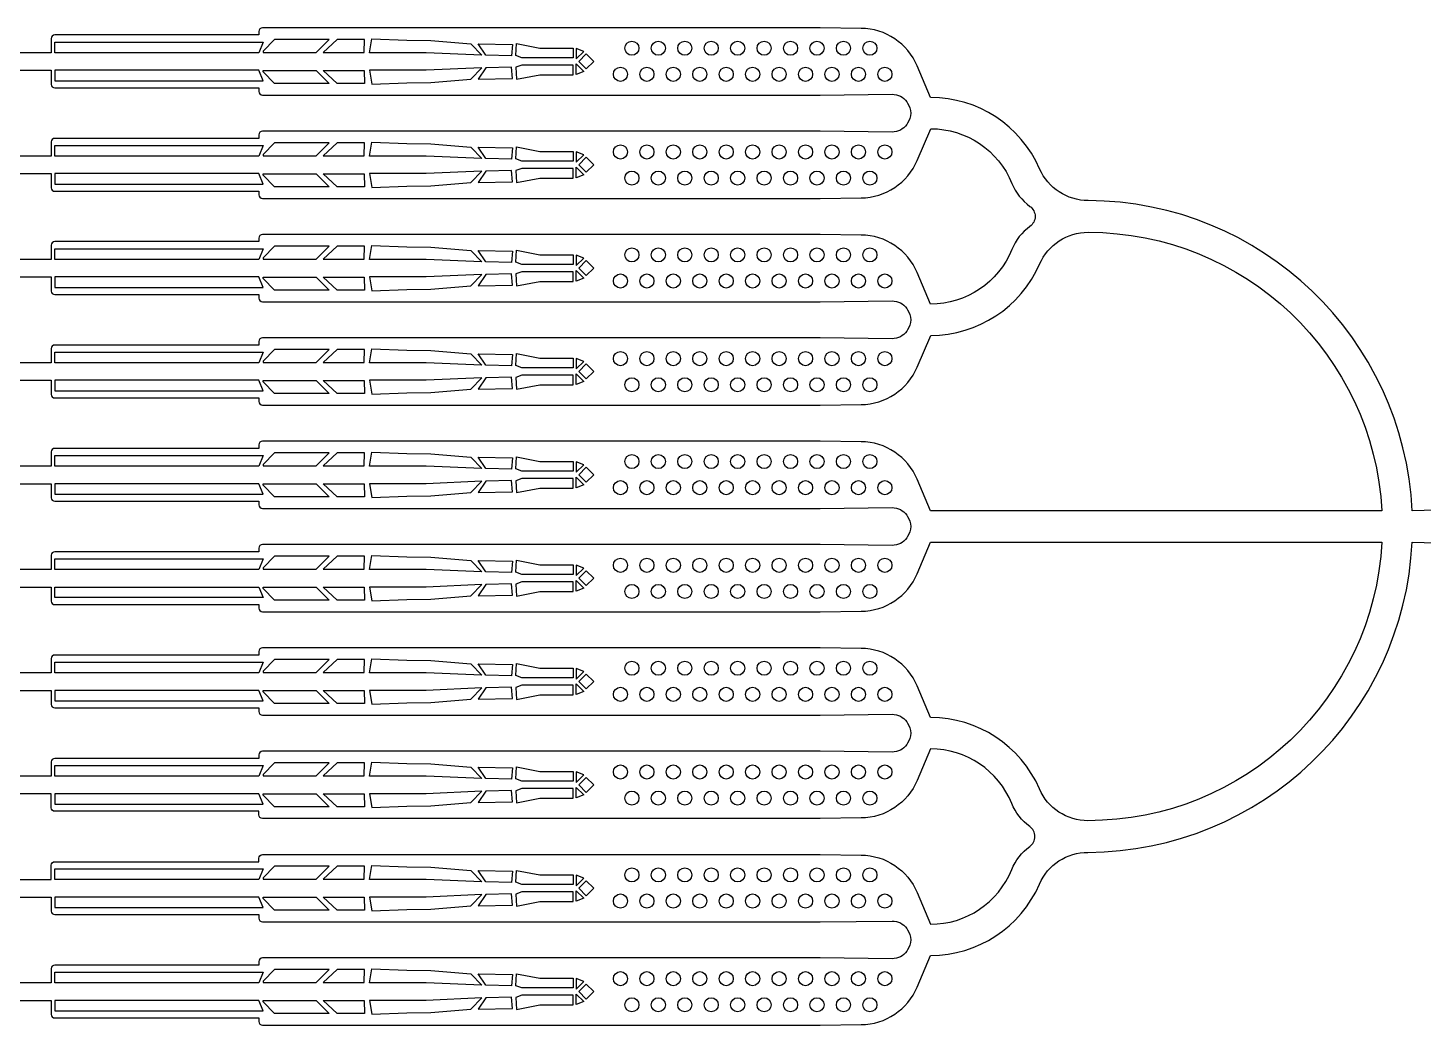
# Model space of a CAD drawing. Header units: millimetres. Extents: x 1762 to 23394, y 1311 to 16310.
# Drawn here: x 18370 to 20744, y 11848 to 13545 of the extents above; entities that cross this region are included whole.
import ezdxf

# ---------------------------------------------------------------- set-up
doc = ezdxf.new("R2010")
doc.units = ezdxf.units.MM
doc.layers.add('2-LIGHT', color=80, linetype='Continuous')
doc.layers.add('3-DARK', color=5, linetype='Continuous')

msp = doc.modelspace()

# ---------------------------------------------------------------- linework, layer by layer
at = {"layer": '2-LIGHT'}
for points in [[(21840, 12754.1), (20725.8, 12723.2, 0.399021), (20174.4, 13251.1, -0.298237), (20091.9, 13305.1), (20091.9, 13305.1, 0.298237), (19906.4, 13426.5), (19883.6, 13480.2), (19883.6, 13480.2, 0.297874), (19788, 13544.1), (19788, 13544.1), (19718.6, 13544.8), (18769.3, 13544.8, 0.414202), (18763.3, 13538.8), (18763.3, 13532.8), (18415.9, 13532.8, 0.414214), (18409.9, 13526.8), (18409.9, 13502.7), (17725, 13502.7), (16405.9, 13510.4), (11520.9, 12755.7, -0.038341)], [(16405.2, 11883.9), (17724.3, 11890.5), (18409.9, 11890.5), (18409.9, 11890.5), (18409.9, 11866.5, 0.414214), (18415.9, 11860.5), (18763.3, 11860.5), (18763.3, 11854.5, 0.414202), (18769.3, 11848.5), (19718.6, 11848.4), (19788, 11849.2), (19788, 11849.2, 0.297874), (19883.6, 11913.1), (19883.6, 11913.1), (19906.4, 11966.9, 0.297847), (20091.6, 12088.3), (20091.6, 12088.3, -0.298237), (20174.1, 12142.3, 0.399114), (20725.7, 12670.1), (21839.9, 12639.3)]]:
    msp.add_lwpolyline(points, format="xyb", dxfattribs=at)
at = {"layer": '3-DARK'}
for points in [[(18415.9, 13520.8), (18415.9, 13520.8), (18770.6, 13520.8), (18763.3, 13502.7), (18415.9, 13502.7)], [(18790.1, 13525.4), (18770.7, 13505.4), (18770.7, 13503.1), (18860.7, 13503.1), (18882.9, 13525.4)], [(18896.5, 13525.4), (18872.7, 13503.1), (18942.6, 13503.1), (18943.1, 13525.4)], [(19014.9, 13524.1), (19056, 13523.7), (19123.9, 13517.8), (19142.7, 13498.7), (19048.1, 13502.7), (18951.7, 13502.7), (18955.3, 13526.1)], [(19194.9, 13516.8), (19193, 13497.6), (19149.3, 13498.6), (19136.7, 13517.8)], [(19298.3, 13494.1), (19210.8, 13494.1), (19200.6, 13497.7), (19201.4, 13518.1), (19241.1, 13510.2), (19298.3, 13510.2)], [(19316.1, 13504.7), (19303.4, 13509.7), (19303.4, 13492)], [(19333.1, 13487.7), (19320.3, 13475), (19307.6, 13487.7), (19320.3, 13500.5)], [(18415.9, 13454.7), (18415.9, 13454.7), (18770.6, 13454.7), (18763.3, 13472.7), (18415.9, 13472.7)], [(18790.1, 13450.1), (18770.7, 13470), (18770.7, 13472.4), (18860.7, 13472.4), (18882.9, 13450.1)], [(18896.5, 13450.1), (18872.7, 13472.4), (18942.6, 13472.4), (18943.1, 13450.1)], [(19048.1, 13472.7), (18951.7, 13472.7), (18955.3, 13449.4), (19014.9, 13451.3), (19056, 13451.8), (19123.9, 13457.6), (19142.7, 13476.8)], [(19193, 13477.9), (19149.3, 13476.8), (19136.7, 13457.7), (19194.9, 13458.7)], [(19241.1, 13465.3), (19298.3, 13465.3), (19298.3, 13481.4), (19210.8, 13481.4), (19200.6, 13477.8), (19201.4, 13457.4)], [(19316.1, 13470.8), (19303.4, 13465.7), (19303.4, 13483.5)], [(18415.9, 13345), (18415.9, 13345), (18770.6, 13345), (18763.3, 13326.9), (18415.9, 13326.9)], [(18790.1, 13349.6), (18770.7, 13329.6), (18770.7, 13327.3), (18860.7, 13327.3), (18882.9, 13349.6)], [(18872.7, 13327.3), (18942.6, 13327.3), (18943.1, 13349.6), (18896.5, 13349.6)], [(18951.7, 13326.9), (18951.7, 13326.9), (18955.3, 13350.3), (19014.9, 13348.3), (19056, 13347.9), (19123.9, 13342), (19142.7, 13322.9), (19048.1, 13326.9)], [(19193, 13321.8), (19149.3, 13322.8), (19136.7, 13342), (19194.9, 13341)], [(19241.1, 13334.4), (19298.3, 13334.4), (19298.3, 13318.3), (19210.8, 13318.3), (19200.6, 13321.9), (19201.4, 13342.3)], [(19316.1, 13328.9), (19303.4, 13333.9), (19303.4, 13316.2)], [(19333.1, 13311.9), (19320.3, 13324.7), (19307.6, 13311.9), (19320.3, 13299.2)], [(18415.9, 13278.9), (18415.9, 13278.9), (18770.6, 13278.9), (18763.3, 13296.9), (18415.9, 13296.9)], [(18790.1, 13274.3), (18770.7, 13294.2), (18770.7, 13296.6), (18860.7, 13296.6), (18882.9, 13274.3)], [(18896.5, 13274.3), (18872.7, 13296.6), (18942.6, 13296.6), (18943.1, 13274.3)], [(18951.7, 13296.9), (18951.7, 13296.9), (18955.3, 13273.6), (19014.9, 13275.5), (19056, 13276), (19123.9, 13281.8), (19142.7, 13301), (19048.1, 13296.9)], [(19193, 13302.1), (19149.3, 13301), (19136.7, 13281.9), (19194.9, 13282.9)], [(19298.3, 13305.6), (19210.8, 13305.6), (19200.6, 13302), (19201.4, 13281.6), (19241.1, 13289.5), (19298.3, 13289.5)], [(19316.1, 13295), (19303.4, 13289.9), (19303.4, 13307.7)], [(18415.9, 13169.2), (18415.9, 13169.2), (18770.6, 13169.2), (18763.3, 13151.1), (18415.9, 13151.1)], [(18770.7, 13153.8), (18770.7, 13151.5), (18860.7, 13151.5), (18882.9, 13173.8), (18790.1, 13173.8)], [(18872.7, 13151.5), (18942.6, 13151.5), (18943.1, 13173.8), (18896.5, 13173.8)], [(19142.7, 13147.1), (19048.1, 13151.1), (18951.7, 13151.1), (18955.3, 13174.5), (19014.9, 13172.5), (19056, 13172.1), (19123.9, 13166.2)], [(19193, 13146), (19149.3, 13147), (19136.7, 13166.2), (19194.9, 13165.2)], [(19298.3, 13158.6), (19298.3, 13142.5), (19210.8, 13142.5), (19200.6, 13146.1), (19201.4, 13166.5), (19241.1, 13158.6)], [(19316.1, 13153.1), (19303.4, 13158.1), (19303.4, 13140.4)], [(19298.3, 13113.7), (19298.3, 13129.8), (19210.8, 13129.8), (19200.6, 13126.2), (19201.4, 13105.8), (19241.1, 13113.7)], [(19303.4, 13114.1), (19303.4, 13131.9), (19316.1, 13119.2)], [(19333.1, 13136.1), (19320.3, 13123.4), (19307.6, 13136.1), (19320.3, 13148.9)], [(18415.9, 13103.1), (18415.9, 13103.1), (18770.6, 13103.1), (18763.3, 13121.1), (18415.9, 13121.1)], [(18860.7, 13120.8), (18882.9, 13098.5), (18790.1, 13098.5), (18770.7, 13118.4), (18770.7, 13120.8)], [(18896.5, 13098.5), (18872.7, 13120.8), (18942.6, 13120.8), (18943.1, 13098.5)], [(19056, 13100.2), (19123.9, 13106), (19142.7, 13125.2), (19048.1, 13121.1), (18951.7, 13121.1), (18955.3, 13097.8), (19014.9, 13099.7)], [(19193, 13126.3), (19149.3, 13125.2), (19136.7, 13106.1), (19194.9, 13107.1)], [(18415.9, 12993.4), (18415.9, 12993.4), (18770.6, 12993.4), (18763.3, 12975.3), (18415.9, 12975.3)], [(18770.7, 12975.7), (18860.7, 12975.7), (18882.9, 12998), (18790.1, 12998), (18770.7, 12978)], [(18896.5, 12998), (18872.7, 12975.7), (18942.6, 12975.7), (18943.1, 12998)], [(18951.7, 12975.3), (18951.7, 12975.3), (18955.3, 12998.7), (19014.9, 12996.7), (19056, 12996.3), (19123.9, 12990.4), (19142.7, 12971.3), (19048.1, 12975.3)], [(19193, 12970.2), (19149.3, 12971.2), (19136.7, 12990.4), (19194.9, 12989.4)], [(19241.1, 12982.8), (19298.3, 12982.8), (19298.3, 12966.7), (19210.8, 12966.7), (19200.6, 12970.3), (19201.4, 12990.7)], [(19316.1, 12977.3), (19303.4, 12982.3), (19303.4, 12964.6)], [(19320.3, 12947.6), (19333.1, 12960.3), (19320.3, 12973.1), (19307.6, 12960.3)], [(18415.9, 12927.3), (18415.9, 12927.3), (18770.6, 12927.3), (18763.3, 12945.3), (18415.9, 12945.3)], [(18790.1, 12922.7), (18770.7, 12942.6), (18770.7, 12945), (18860.7, 12945), (18882.9, 12922.7)], [(18896.5, 12922.7), (18872.7, 12945), (18942.6, 12945), (18943.1, 12922.7)], [(19142.7, 12949.4), (19048.1, 12945.3), (18951.7, 12945.3), (18955.3, 12922), (19014.9, 12923.9), (19056, 12924.4), (19123.9, 12930.2)], [(19193, 12950.5), (19149.3, 12949.4), (19136.7, 12930.3), (19194.9, 12931.3)], [(19298.3, 12954), (19210.8, 12954), (19200.6, 12950.4), (19201.4, 12930), (19241.1, 12937.9), (19298.3, 12937.9)], [(19316.1, 12943.4), (19303.4, 12938.3), (19303.4, 12956.1)], [(18790.1, 12822.2), (18770.7, 12802.3), (18770.7, 12799.9), (18860.7, 12799.9), (18882.9, 12822.2)], [(18872.7, 12799.9), (18942.6, 12799.9), (18943.1, 12822.2), (18896.5, 12822.2)], [(19142.7, 12795.5), (19048.1, 12799.5), (18951.7, 12799.5), (18955.3, 12822.9), (19014.9, 12820.9), (19056, 12820.5), (19123.9, 12814.6)], [(18415.9, 12817.6), (18415.9, 12817.6), (18770.6, 12817.6), (18763.3, 12799.5), (18415.9, 12799.5)], [(19193, 12794.4), (19149.3, 12795.4), (19136.7, 12814.6), (19194.9, 12813.6)], [(19298.3, 12790.9), (19210.8, 12790.9), (19200.6, 12794.5), (19201.4, 12814.9), (19241.1, 12807), (19298.3, 12807)], [(19316.1, 12801.5), (19303.4, 12806.6), (19303.4, 12788.8)], [(19333.1, 12784.5), (19320.3, 12771.8), (19307.6, 12784.5), (19320.3, 12797.3)], [(18951.7, 12769.5), (18951.7, 12769.5), (18955.3, 12746.2), (19014.9, 12748.2), (19056, 12748.6), (19123.9, 12754.4), (19142.7, 12773.6), (19048.1, 12769.5)], [(19193, 12774.7), (19149.3, 12773.6), (19136.7, 12754.5), (19194.9, 12755.5)], [(19200.6, 12774.6), (19201.4, 12754.2), (19241.1, 12762.1), (19298.3, 12762.1), (19298.3, 12778.2), (19210.8, 12778.2)], [(19316.1, 12767.6), (19303.4, 12762.5), (19303.4, 12780.3)], [(18415.9, 12751.5), (18415.9, 12751.5), (18770.6, 12751.5), (18763.3, 12769.5), (18415.9, 12769.5)], [(18790.1, 12746.9), (18770.7, 12766.8), (18770.7, 12769.2), (18860.7, 12769.2), (18882.9, 12746.9)], [(18896.5, 12746.9), (18872.7, 12769.2), (18942.6, 12769.2), (18943.1, 12746.9)], [(18415.9, 12641.8), (18415.9, 12641.8), (18770.6, 12641.8), (18763.3, 12623.7), (18415.9, 12623.7)], [(18790.1, 12646.4), (18770.7, 12626.5), (18770.7, 12624.1), (18860.7, 12624.1), (18882.9, 12646.4)], [(18872.7, 12624.1), (18942.6, 12624.1), (18943.1, 12646.4), (18896.5, 12646.4)], [(19142.7, 12619.7), (19048.1, 12623.7), (18951.7, 12623.7), (18955.3, 12647.1), (19014.9, 12645.1), (19056, 12644.7), (19123.9, 12638.8)], [(19136.7, 12638.8), (19194.9, 12637.8), (19193, 12618.6), (19149.3, 12619.6)], [(19298.3, 12631.2), (19298.3, 12615.1), (19210.8, 12615.1), (19200.6, 12618.7), (19201.4, 12639.1), (19241.1, 12631.2)], [(19316.1, 12625.7), (19303.4, 12630.8), (19303.4, 12613)], [(19333.1, 12608.7), (19320.3, 12621.5), (19307.6, 12608.7), (19320.3, 12596)], [(18415.9, 12575.7), (18415.9, 12575.7), (18415.9, 12593.7), (18763.3, 12593.7), (18770.6, 12575.7)], [(18790.1, 12571.1), (18770.7, 12591), (18770.7, 12593.4), (18860.7, 12593.4), (18882.9, 12571.1)], [(18872.7, 12593.4), (18942.6, 12593.4), (18943.1, 12571.1), (18896.5, 12571.1)], [(19123.9, 12578.6), (19142.7, 12597.8), (19048.1, 12593.7), (18951.7, 12593.7), (18955.3, 12570.4), (19014.9, 12572.4), (19056, 12572.8)], [(19193, 12598.9), (19149.3, 12597.8), (19136.7, 12578.7), (19194.9, 12579.7)], [(19298.3, 12602.4), (19210.8, 12602.4), (19200.6, 12598.8), (19201.4, 12578.4), (19241.1, 12586.3), (19298.3, 12586.3)], [(19316.1, 12591.8), (19303.4, 12586.7), (19303.4, 12604.5)], [(18415.9, 12466), (18415.9, 12466), (18770.6, 12466), (18763.3, 12447.9), (18415.9, 12447.9)], [(18860.7, 12448.3), (18882.9, 12470.6), (18790.1, 12470.6), (18770.7, 12450.7), (18770.7, 12448.3)], [(18896.5, 12470.6), (18872.7, 12448.3), (18942.6, 12448.3), (18943.1, 12470.6)], [(19142.7, 12443.9), (19048.1, 12447.9), (18951.7, 12447.9), (18955.3, 12471.3), (19014.9, 12469.3), (19056, 12468.9), (19123.9, 12463)], [(19193, 12442.8), (19149.3, 12443.8), (19136.7, 12463), (19194.9, 12462)], [(19298.3, 12439.3), (19210.8, 12439.3), (19200.6, 12442.9), (19201.4, 12463.3), (19241.1, 12455.4), (19298.3, 12455.4)], [(19316.1, 12449.9), (19303.4, 12455), (19303.4, 12437.2)], [(19333.1, 12432.9), (19320.3, 12420.2), (19307.6, 12432.9), (19320.3, 12445.7)], [(18415.9, 12399.9), (18415.9, 12399.9), (18770.6, 12399.9), (18763.3, 12417.9), (18415.9, 12417.9)], [(18770.7, 12417.6), (18860.7, 12417.6), (18882.9, 12395.3), (18790.1, 12395.3), (18770.7, 12415.2)], [(18896.5, 12395.3), (18872.7, 12417.6), (18942.6, 12417.6), (18943.1, 12395.3)], [(19014.9, 12396.6), (19056, 12397), (19123.9, 12402.8), (19142.7, 12422), (19048.1, 12417.9), (18951.7, 12417.9), (18955.3, 12394.6)], [(19193, 12423.1), (19149.3, 12422), (19136.7, 12402.9), (19194.9, 12403.9)], [(19201.4, 12402.6), (19241.1, 12410.5), (19298.3, 12410.5), (19298.3, 12426.6), (19210.8, 12426.6), (19200.6, 12423)], [(19316.1, 12416), (19303.4, 12410.9), (19303.4, 12428.7)], [(18415.9, 12290.2), (18415.9, 12290.2), (18770.6, 12290.2), (18763.3, 12272.1), (18415.9, 12272.1)], [(18790.1, 12294.8), (18770.7, 12274.9), (18770.7, 12272.5), (18860.7, 12272.5), (18882.9, 12294.8)], [(18896.5, 12294.8), (18872.7, 12272.5), (18942.6, 12272.5), (18943.1, 12294.8)], [(19048.1, 12272.1), (18951.7, 12272.1), (18955.3, 12295.5), (19014.9, 12293.5), (19056, 12293.1), (19123.9, 12287.2), (19142.7, 12268.1)], [(19194.9, 12286.2), (19193, 12267), (19149.3, 12268), (19136.7, 12287.2)], [(19298.3, 12263.5), (19210.8, 12263.5), (19200.6, 12267.1), (19201.4, 12287.5), (19241.1, 12279.6), (19298.3, 12279.6)], [(19316.1, 12274.1), (19303.4, 12279.2), (19303.4, 12261.4)], [(19201.4, 12226.8), (19241.1, 12234.7), (19298.3, 12234.7), (19298.3, 12250.8), (19210.8, 12250.8), (19200.6, 12247.2)], [(19316.1, 12240.2), (19303.4, 12235.1), (19303.4, 12252.9)], [(19333.1, 12257.1), (19320.3, 12269.9), (19307.6, 12257.1), (19320.3, 12244.4)], [(18415.9, 12224.1), (18415.9, 12224.1), (18770.6, 12224.1), (18763.3, 12242.1), (18415.9, 12242.1)], [(18790.1, 12219.5), (18770.7, 12239.4), (18770.7, 12241.8), (18860.7, 12241.8), (18882.9, 12219.5)], [(18896.5, 12219.5), (18872.7, 12241.8), (18942.6, 12241.8), (18943.1, 12219.5)], [(19048.1, 12242.1), (18951.7, 12242.1), (18955.3, 12218.8), (19014.9, 12220.8), (19056, 12221.2), (19123.9, 12227), (19142.7, 12246.2)], [(19193, 12247.3), (19149.3, 12246.2), (19136.7, 12227.1), (19194.9, 12228.1)], [(18415.9, 12114.4), (18415.9, 12114.4), (18770.6, 12114.4), (18763.3, 12096.3), (18415.9, 12096.3)], [(18790.1, 12119), (18770.7, 12099.1), (18770.7, 12096.7), (18860.7, 12096.7), (18882.9, 12119)], [(18872.7, 12096.7), (18942.6, 12096.7), (18943.1, 12119), (18896.5, 12119)], [(19142.7, 12092.3), (19048.1, 12096.3), (18951.7, 12096.3), (18955.3, 12119.7), (19014.9, 12117.7), (19056, 12117.3), (19123.9, 12111.4)], [(19193, 12091.2), (19149.3, 12092.2), (19136.7, 12111.4), (19194.9, 12110.4)], [(19201.4, 12111.7), (19241.1, 12103.8), (19298.3, 12103.8), (19298.3, 12087.7), (19210.8, 12087.7), (19200.6, 12091.3)], [(19316.1, 12098.3), (19303.4, 12103.4), (19303.4, 12085.6)], [(19320.3, 12094.1), (19333.1, 12081.3), (19320.3, 12068.6), (19307.6, 12081.3)], [(18415.9, 12048.3), (18415.9, 12048.3), (18770.6, 12048.3), (18763.3, 12066.3), (18415.9, 12066.3)], [(18790.1, 12043.7), (18770.7, 12063.6), (18770.7, 12066), (18860.7, 12066), (18882.9, 12043.7)], [(18896.5, 12043.7), (18872.7, 12066), (18942.6, 12066), (18943.1, 12043.7)], [(19014.9, 12045), (19056, 12045.4), (19123.9, 12051.2), (19142.7, 12070.4), (19048.1, 12066.3), (18951.7, 12066.3), (18955.3, 12043)], [(19193, 12071.5), (19149.3, 12070.4), (19136.7, 12051.3), (19194.9, 12052.3)], [(19298.3, 12075), (19210.8, 12075), (19200.6, 12071.4), (19201.4, 12051), (19241.1, 12058.9), (19298.3, 12058.9)], [(19316.1, 12064.4), (19303.4, 12059.3), (19303.4, 12077.1)], [(18790.1, 11943.2), (18770.7, 11923.3), (18770.7, 11920.9), (18860.7, 11920.9), (18882.9, 11943.2)], [(18896.5, 11943.2), (18872.7, 11920.9), (18942.6, 11920.9), (18943.1, 11943.2)], [(19014.9, 11941.9), (19056, 11941.5), (19123.9, 11935.6), (19142.7, 11916.5), (19048.1, 11920.5), (18951.7, 11920.5), (18955.3, 11943.9)], [(18415.9, 11938.6), (18415.9, 11938.6), (18770.6, 11938.6), (18763.3, 11920.5), (18415.9, 11920.5)], [(19193, 11915.4), (19149.3, 11916.4), (19136.7, 11935.6), (19194.9, 11934.6)], [(19241.1, 11928), (19298.3, 11928), (19298.3, 11911.9), (19210.8, 11911.9), (19200.6, 11915.5), (19201.4, 11935.9)], [(19316.1, 11922.5), (19303.4, 11927.6), (19303.4, 11909.8)], [(19320.3, 11892.8), (19333.1, 11905.5), (19320.3, 11918.3), (19307.6, 11905.5)], [(19142.7, 11894.6), (19048.1, 11890.5), (18951.7, 11890.5), (18955.3, 11867.2), (19014.9, 11869.2), (19056, 11869.6), (19123.9, 11875.4)], [(19193, 11895.7), (19149.3, 11894.6), (19136.7, 11875.5), (19194.9, 11876.5)], [(19201.4, 11875.2), (19241.1, 11883.1), (19298.3, 11883.1), (19298.3, 11899.2), (19210.8, 11899.2), (19200.6, 11895.6)], [(19316.1, 11888.6), (19303.4, 11883.5), (19303.4, 11901.3)], [(18415.9, 11872.5), (18415.9, 11872.5), (18770.6, 11872.5), (18763.3, 11890.5), (18415.9, 11890.5)], [(18860.7, 11890.2), (18882.9, 11867.9), (18790.1, 11867.9), (18770.7, 11887.8), (18770.7, 11890.2)], [(18872.7, 11890.2), (18942.6, 11890.2), (18943.1, 11867.9), (18896.5, 11867.9)]]:
    msp.add_lwpolyline(points, close=True, dxfattribs=at)
for points in [[(17724.3, 13472.7), (18409.9, 13472.7), (18409.9, 13448.8, 0.414214), (18415.9, 13442.8), (18763.3, 13442.8), (18763.3, 13436.7, 0.414202), (18769.3, 13430.7), (19718.6, 13430.6), (19840.8, 13431.9), (19840.8, 13431.9, -0.248427), (19865.8, 13419.1), (19867.2, 13417, -0.313458), (19867.2, 13382.7), (19865.8, 13380.6, -0.248427), (19840.8, 13367.7), (19840.8, 13367.7), (19718.6, 13369), (18769.3, 13369, 0.414202), (18763.3, 13363), (18763.3, 13356.9), (18415.9, 13356.9, 0.414214), (18409.9, 13350.9), (18409.9, 13326.9), (18409.9, 13326.9), (17725, 13326.9)], [(17724.3, 13296.9), (18409.9, 13296.9), (18409.9, 13296.9), (18409.9, 13272.9, 0.414214), (18415.9, 13266.9), (18763.3, 13266.9), (18763.3, 13260.9, 0.414202), (18769.3, 13254.9), (19718.6, 13254.8), (19788, 13255.6), (19788, 13255.6, 0.297874), (19883.6, 13319.5), (19883.6, 13319.5), (19906.5, 13373.4, -0.305187), (20044.7, 13280.3), (20044.7, 13280.3, 0.140884), (20075.4, 13241.2), (20075.4, 13241.2, -0.511439), (20075.4, 13207.1), (20075.4, 13207.1, 0.140884), (20044.7, 13168), (20044.7, 13168, -0.3054), (19906.4, 13074.9), (19906.4, 13074.9), (19883.6, 13128.6), (19883.6, 13128.6, 0.297874), (19788, 13192.5), (19788, 13192.5), (19718.6, 13193.2), (18769.3, 13193.2, 0.414202), (18763.3, 13187.2), (18763.3, 13181.2), (18415.9, 13181.2, 0.414214), (18409.9, 13175.2), (18409.9, 13151.1), (17725, 13151.1)], [(17724.3, 12945.3), (18409.9, 12945.3), (18409.9, 12945.3), (18409.9, 12921.3, 0.414214), (18415.9, 12915.3), (18763.3, 12915.3), (18763.3, 12909.3, 0.414202), (18769.3, 12903.3), (19718.6, 12903.2), (19788, 12904), (19788, 12904, 0.297874), (19883.6, 12967.9), (19883.6, 12967.9), (19906.5, 13021.8), (19906.5, 13021.8, 0.298173), (20091.9, 13143.2), (20091.9, 13143.2, -0.298237), (20174.4, 13197.2, -0.398787), (20674.2, 12723.2), (19906.4, 12723.2), (19883.6, 12777), (19883.6, 12777, 0.297874), (19788, 12840.9), (19788, 12840.9), (19718.6, 12841.7), (18769.3, 12841.6, 0.414202), (18763.3, 12835.6), (18763.3, 12829.6), (18415.9, 12829.6, 0.414214), (18409.9, 12823.6), (18409.9, 12799.5), (17725, 12799.5)], [(17724.3, 13121.1), (18409.9, 13121.1), (18409.9, 13097.2, 0.414214), (18415.9, 13091.2), (18763.3, 13091.2), (18763.3, 13085.1, 0.414202), (18769.3, 13079.1), (19718.6, 13079), (19840.8, 13080.3), (19840.8, 13080.3, -0.248427), (19865.8, 13067.5), (19867.2, 13065.4, -0.313458), (19867.2, 13031.1), (19865.8, 13029, -0.248427), (19840.8, 13016.1), (19840.8, 13016.1), (19718.6, 13017.4), (18769.3, 13017.4, 0.414202), (18763.3, 13011.4), (18763.3, 13005.3), (18415.9, 13005.3, 0.414214), (18409.9, 12999.3), (18409.9, 12975.3), (18409.9, 12975.3), (17725, 12975.3)], [(17724.3, 12769.5), (18409.9, 12769.5), (18409.9, 12745.6, 0.414214), (18415.9, 12739.6), (18763.3, 12739.6), (18763.3, 12733.5, 0.414202), (18769.3, 12727.5), (19718.6, 12727.4), (19840.8, 12728.7), (19840.8, 12728.7, -0.248427), (19865.8, 12715.9), (19867.2, 12713.8, -0.313458), (19867.2, 12679.5), (19865.8, 12677.4, -0.248427), (19840.8, 12664.5), (19840.8, 12664.5), (19718.6, 12665.9), (18769.3, 12665.8, 0.414202), (18763.3, 12659.8), (18763.3, 12653.7), (18415.9, 12653.7, 0.414214), (18409.9, 12647.7), (18409.9, 12623.7), (18409.9, 12623.7), (17725, 12623.7)], [(17724.3, 12593.7), (18409.9, 12593.7), (18409.9, 12593.7), (18409.9, 12569.7, 0.414214), (18415.9, 12563.7), (18763.3, 12563.7), (18763.3, 12557.7, 0.414202), (18769.3, 12551.7), (19718.6, 12551.6), (19788, 12552.4), (19788, 12552.4, 0.297874), (19883.6, 12616.3), (19883.6, 12616.3), (19906.4, 12670.1), (20674.2, 12670.1, -0.39889), (20174.1, 12196.2, -0.298237), (20091.6, 12250.2), (20091.6, 12250.2, 0.297854), (19906.4, 12371.6), (19883.6, 12425.4), (19883.6, 12425.4, 0.297874), (19788, 12489.3), (19788, 12489.3), (19718.6, 12490.1), (18769.3, 12490, 0.414202), (18763.3, 12484), (18763.3, 12478), (18415.9, 12478, 0.414214), (18409.9, 12472), (18409.9, 12447.9), (17725, 12447.9)], [(17724.3, 12417.9), (18409.9, 12417.9), (18409.9, 12394, 0.414214), (18415.9, 12388), (18763.3, 12388), (18763.3, 12381.9, 0.414202), (18769.3, 12375.9), (19718.6, 12375.8), (19840.8, 12377.1), (19840.8, 12377.1, -0.248427), (19865.8, 12364.3), (19867.2, 12362.2, -0.313458), (19867.2, 12327.9), (19865.8, 12325.8, -0.248427), (19840.8, 12312.9), (19840.8, 12312.9), (19718.6, 12314.3), (18769.3, 12314.2, 0.414202), (18763.3, 12308.2), (18763.3, 12302.1), (18415.9, 12302.1, 0.414214), (18409.9, 12296.1), (18409.9, 12272.1), (18409.9, 12272.1), (17725, 12272.1)], [(19906.1, 12020, 0.3054), (20044.4, 12113.1), (20044.4, 12113.1, -0.140884), (20075.1, 12152.2), (20075.1, 12152.2, 0.511439), (20075.1, 12186.3), (20075.1, 12186.3, -0.140884), (20044.4, 12225.4), (20044.4, 12225.4, 0.304745), (19906.4, 12318.5), (19883.6, 12264.7), (19883.6, 12264.7, -0.297874), (19788, 12200.8), (19788, 12200.8), (19718.6, 12200), (18769.3, 12200.1, -0.414202), (18763.3, 12206.1), (18763.3, 12212.1), (18415.9, 12212.1, -0.414214), (18409.9, 12218.1), (18409.9, 12242.1), (18409.9, 12242.1), (17724.3, 12242.1)], [(17725, 12096.3), (18409.9, 12096.3), (18409.9, 12120.4, -0.414214), (18415.9, 12126.4), (18763.3, 12126.4), (18763.3, 12132.4, -0.414202), (18769.3, 12138.4), (19718.6, 12138.5), (19788, 12137.7), (19788, 12137.7, -0.297874), (19883.6, 12073.8), (19883.6, 12073.8), (19906.4, 12020)], [(17724.3, 12066.3), (18409.9, 12066.3), (18409.9, 12042.4, 0.414214), (18415.9, 12036.4), (18763.3, 12036.4), (18763.3, 12030.3, 0.414202), (18769.3, 12024.3), (19718.6, 12024.2), (19840.8, 12025.5), (19840.8, 12025.5, -0.248427), (19865.8, 12012.7), (19867.2, 12010.6, -0.313458), (19867.2, 11976.3), (19865.8, 11974.2, -0.248427), (19840.8, 11961.3), (19840.8, 11961.3), (19718.6, 11962.7), (18769.3, 11962.6, 0.414202), (18763.3, 11956.6), (18763.3, 11950.5), (18415.9, 11950.5, 0.414214), (18409.9, 11944.5), (18409.9, 11920.5), (18409.9, 11920.5), (17725, 11920.5)]]:
    msp.add_lwpolyline(points, format="xyb", dxfattribs=at)
for centre in [(19398, 13510.3), (19443, 13510.3), (19488, 13510.3), (19533, 13510.3), (19578, 13510.3), (19623, 13510.3), (19668, 13510.3), (19713, 13510.3), (19758, 13510.3), (19803, 13510.3), (19378.5, 13465.9), (19423.5, 13465.9), (19468.5, 13465.9), (19513.5, 13465.9), (19558.5, 13465.9), (19603.5, 13465.9), (19648.5, 13465.9), (19693.5, 13465.9), (19738.5, 13465.9), (19783.5, 13465.9), (19828.5, 13465.9), (19378.5, 13333.8), (19423.5, 13333.8), (19468.5, 13333.8), (19513.5, 13333.8), (19558.5, 13333.8), (19603.5, 13333.8), (19648.5, 13333.8), (19693.5, 13333.8), (19738.5, 13333.8), (19783.5, 13333.8), (19828.5, 13333.8), (19398, 13289.4), (19443, 13289.4), (19488, 13289.4), (19533, 13289.4), (19578, 13289.4), (19623, 13289.4), (19668, 13289.4), (19713, 13289.4), (19758, 13289.4), (19803, 13289.4), (19398, 13158.7), (19443, 13158.7), (19488, 13158.7), (19533, 13158.7), (19578, 13158.7), (19623, 13158.7), (19668, 13158.7), (19713, 13158.7), (19758, 13158.7), (19803, 13158.7), (19378.5, 13114.3), (19423.5, 13114.3), (19468.5, 13114.3), (19513.5, 13114.3), (19558.5, 13114.3), (19603.5, 13114.3), (19648.5, 13114.3), (19693.5, 13114.3), (19738.5, 13114.3), (19783.5, 13114.3), (19828.5, 13114.3), (19378.5, 12982.2), (19423.5, 12982.2), (19468.5, 12982.2), (19513.5, 12982.2), (19558.5, 12982.2), (19603.5, 12982.2), (19648.5, 12982.2), (19693.5, 12982.2), (19738.5, 12982.2), (19783.5, 12982.2), (19828.5, 12982.2), (19398, 12937.8), (19443, 12937.8), (19488, 12937.8), (19533, 12937.8), (19578, 12937.8), (19623, 12937.8), (19668, 12937.8), (19713, 12937.8), (19758, 12937.8), (19803, 12937.8), (19398, 12807.1), (19443, 12807.1), (19488, 12807.1), (19533, 12807.1), (19578, 12807.1), (19623, 12807.1), (19668, 12807.1), (19713, 12807.1), (19758, 12807.1), (19803, 12807.1), (19378.5, 12762.7), (19423.5, 12762.7), (19468.5, 12762.7), (19513.5, 12762.7), (19558.5, 12762.7), (19603.5, 12762.7), (19648.5, 12762.7), (19693.5, 12762.7), (19738.5, 12762.7), (19783.5, 12762.7), (19828.5, 12762.7), (19378.5, 12630.6), (19423.5, 12630.6), (19468.5, 12630.6), (19513.5, 12630.6), (19558.5, 12630.6), (19603.5, 12630.6), (19648.5, 12630.6), (19693.5, 12630.6), (19738.5, 12630.6), (19783.5, 12630.6), (19828.5, 12630.6), (19398, 12586.2), (19443, 12586.2), (19488, 12586.2), (19533, 12586.2), (19578, 12586.2), (19623, 12586.2), (19668, 12586.2), (19713, 12586.2), (19758, 12586.2), (19803, 12586.2), (19398, 12455.5), (19443, 12455.5), (19488, 12455.5), (19533, 12455.5), (19578, 12455.5), (19623, 12455.5), (19668, 12455.5), (19713, 12455.5), (19758, 12455.5), (19803, 12455.5), (19378.5, 12411.1), (19423.5, 12411.1), (19468.5, 12411.1), (19513.5, 12411.1), (19558.5, 12411.1), (19603.5, 12411.1), (19648.5, 12411.1), (19693.5, 12411.1), (19738.5, 12411.1), (19783.5, 12411.1), (19828.5, 12411.1), (19378.5, 12279), (19423.5, 12279), (19468.5, 12279), (19513.5, 12279), (19558.5, 12279), (19603.5, 12279), (19648.5, 12279), (19693.5, 12279), (19738.5, 12279), (19783.5, 12279), (19828.5, 12279), (19398, 12234.6), (19443, 12234.6), (19488, 12234.6), (19533, 12234.6), (19578, 12234.6), (19623, 12234.6), (19668, 12234.6), (19713, 12234.6), (19758, 12234.6), (19803, 12234.6), (19398, 12103.9), (19443, 12103.9), (19488, 12103.9), (19533, 12103.9), (19578, 12103.9), (19623, 12103.9), (19668, 12103.9), (19713, 12103.9), (19758, 12103.9), (19803, 12103.9), (19378.5, 12059.5), (19423.5, 12059.5), (19468.5, 12059.5), (19513.5, 12059.5), (19558.5, 12059.5), (19603.5, 12059.5), (19648.5, 12059.5), (19693.5, 12059.5), (19738.5, 12059.5), (19783.5, 12059.5), (19828.5, 12059.5), (19378.5, 11927.4), (19423.5, 11927.4), (19468.5, 11927.4), (19513.5, 11927.4), (19558.5, 11927.4), (19603.5, 11927.4), (19648.5, 11927.4), (19693.5, 11927.4), (19738.5, 11927.4), (19783.5, 11927.4), (19828.5, 11927.4), (19398, 11883), (19443, 11883), (19488, 11883), (19533, 11883), (19578, 11883), (19623, 11883), (19668, 11883), (19713, 11883), (19758, 11883), (19803, 11883)]:
    msp.add_circle(centre, 12, dxfattribs=at)

doc.saveas('drawing.dxf')
